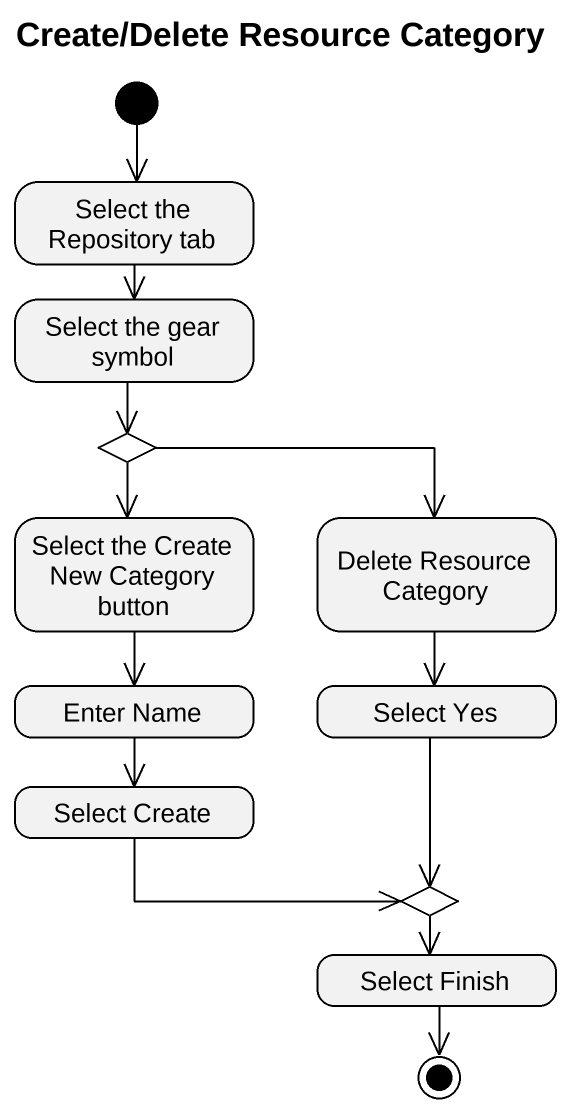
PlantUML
@startuml
title Create/Delete Resource Category
hide empty description
state "Select the Repository tab" as Select_the_Repository_tab
state "Select the gear symbol" as Select_the_gear_symbol
state choice1 <<choice>>
state "Select the Create New Category button" as Select_the_Create_New
state "Delete Resource Category" as Delete_Resource_Category
state "Enter Name" as Enter_Name
state "Select Yes" as Select_Yes
state "Select Create" as Select_Create
state "Select Finish" as Select_Finish
state choice2 <<choice>>
[*] --> Select_the_Repository_tab
Select_the_Repository_tab --> Select_the_gear_symbol
Select_the_gear_symbol --> choice1
choice1 --> Select_the_Create_New
choice1 -right-> Delete_Resource_Category
Select_the_Create_New --> Enter_Name
Delete_Resource_Category --> Select_Yes
Enter_Name --> Select_Create
Select_Yes --> choice2
Select_Create -right-> choice2
choice2 --> Select_Finish
Select_Finish --> [*]
@enduml
